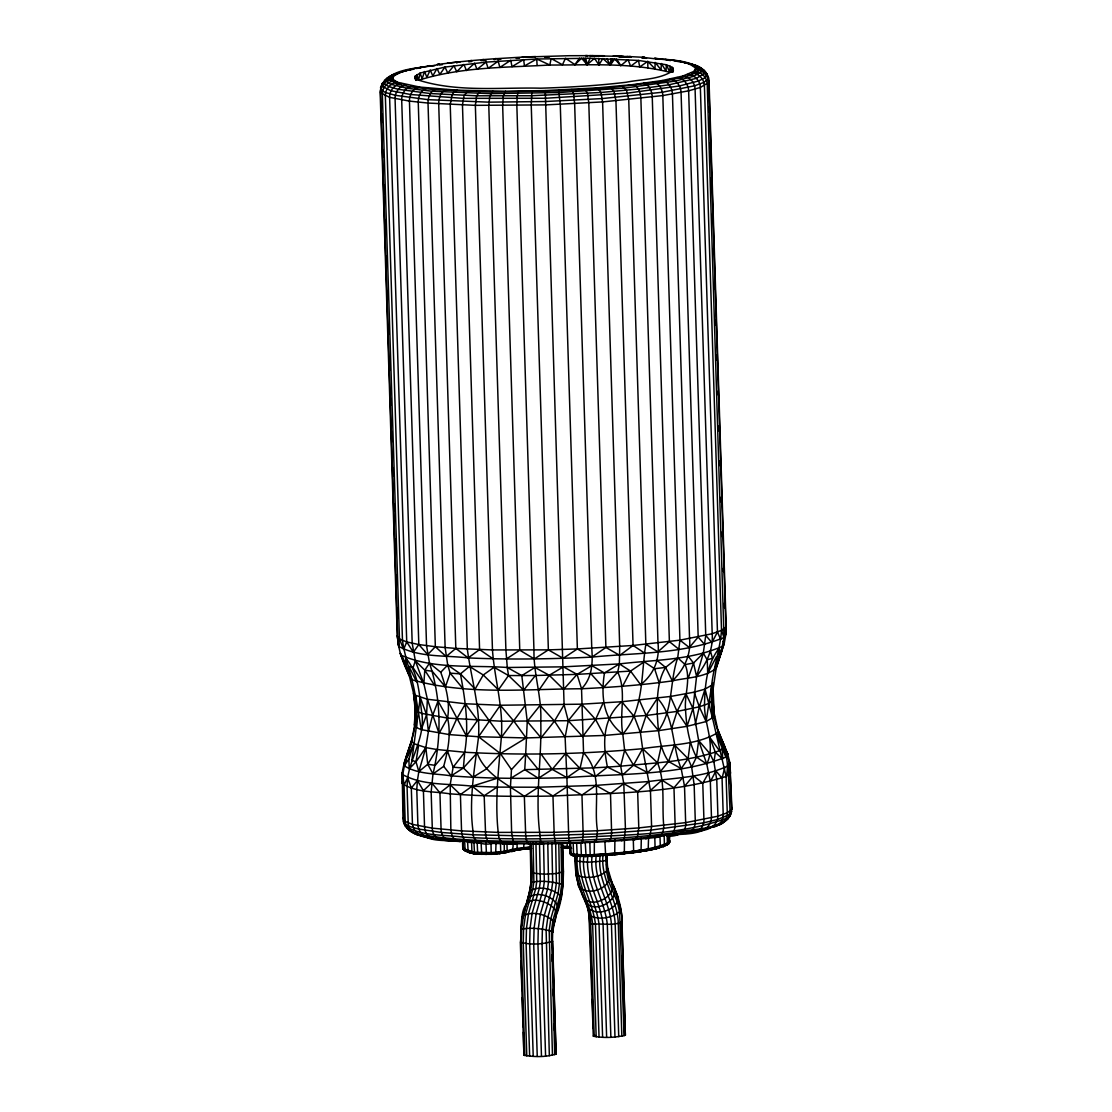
<?xml version="1.0" encoding="UTF-8"?>
<svg xmlns="http://www.w3.org/2000/svg" width="1112" height="1112" viewBox="0 0 1112 1112"><rect width="100%" height="100%" fill="white"/><g stroke="black" fill="none" stroke-linecap="round" stroke-linejoin="round"><path stroke-width="1.5" d="M698.253 67.193C685.284 59.561 669.021 60.173 654.495 58.227C667.839 60.951 685.006 58.714 695.667 68.277L694.013 71.349L682.824 76.047L661.974 80.564L632.895 84.595L597.617 87.834L545.269 90.558L505.543 91.226L457.24 90.183L453.585 92.616L452.111 94.965L450.221 104.486L467.332 649.074C471.085 678.403 480.342 706.759 478.549 736.742C474.713 768.253 468.666 799.556 473.059 831.526C472.1 842.423 483.039 845.745 492.185 843.424L490.503 843.369L487.487 840.7L485.638 835.307L484.179 795.733L472.169 786.184C449.192 783.446 423.658 785.948 402.752 774.675L402.183 772.909C404.935 754.867 414.623 738.563 415.415 720.062M480.398 90.975L476.659 95.799L475.352 105.348L492.463 649.936C494.52 679.196 503.653 707.774 501.345 737.437C498.676 769.045 494.715 800.571 498.204 832.388L499.135 838.615L502.638 843.702L542.281 843.925L540.613 841.228L539.695 832.568C535.053 795.219 541.864 758.523 540.766 721.341C541.933 697.127 533.524 674.247 533.955 650.117L516.844 105.515L517.191 95.979L518.623 91.142M695.431 69.792C702.339 69.597 708.58 75.435 708.761 82.357L725.872 626.946L725.844 634.479L724.259 643.278L716.142 668.381L711.207 701.964L712.611 718.477L726.108 776.482L727.262 812.789C727.415 818.349 723.717 823.714 718.324 825.243C724.273 822.505 730.792 818.307 731.543 811.093L730.084 815.874C716.225 831.137 691.539 828.218 672.913 832.93C629.031 838.392 584.801 840.575 540.613 841.228C503.083 841.353 465.33 841.297 428.134 835.779C417.737 834.556 403.142 831.289 402.975 818.21L402.183 772.909L402.558 778.775M669.771 835.946L669.285 842.27C645.641 852.473 618.675 852.181 594.294 856.282L594.35 841.089M415.332 710.582L415.068 723.217L411.607 741.162L404.337 765.862L402.752 774.675L403.99 823.158L408.729 826.244L418.418 829.038L441.52 832.471L473.42 834.806L525.712 835.932L597.519 834.014L651.465 830.038L703.66 822.824L717.629 819.516L729.736 814.429L731.279 812.747L731.877 807.743L729.861 762.776L727.721 754.103L717.754 729.611L713.265 708.969M691.414 72.919C698.308 72.906 704.216 78.924 704.41 85.749L721.521 630.337C720.103 649.241 713.515 667.144 711.569 686.048C710.165 709.498 716.837 733.433 727.721 754.103L725.9 757.119C675.735 776.273 619.731 773.354 566.898 777.649C528.339 778.734 489.697 778.859 451.222 775.856C435.626 773.424 418.14 774.508 404.337 765.862L403.781 764.125L412.191 739.119L410.634 745.874M415.096 78.994L415.165 76.158L420.1 73.072L444.967 67.067L486.097 62.105L536.748 59.005L590.111 58.269L638.469 60.437L666.352 64.76L672.538 67.471L673.399 70.431C659.916 79.73 641.888 79.105 626.278 82.232C597.881 85.652 569.288 87.334 540.71 88.195C499.302 87.195 455.239 92.782 415.568 79.133L415.165 76.158L415.902 80.384M520.972 955.917L520.833 929.785L522.459 917.984L529.729 891.226L530.952 882.275L530.257 843.674M531.147 881.093L531.133 865.595M562.311 879.203L562.158 885.611L563.103 885.18L563.423 871.641L562.561 844.064M729.361 763.916L728.805 760.9L729.861 762.776L728.026 765.834C703.548 777.538 675.304 777.705 648.866 781.514L637.649 791.619L638.788 827.912L637.426 836.683L635.021 839.49L621.274 840.616L623.512 839.504L624.388 837.711L625.444 828.982L623.79 783.654L620.691 766.182L624.624 750.252L622.817 734.17C602.676 719.214 600.925 695.764 604.469 672.982L619.384 663.92C653.745 659.791 690.316 660.431 722.439 646.294L724.259 643.278L723.217 641.429M672.412 72.085L672.538 67.471L673.233 72.002M414.067 690.941L415.11 708.997L414.484 725.219L416.639 727.623L421.267 729.653L449.526 734.629L478.549 736.742L526.059 737.937L604.122 735.477L658.512 730.653L687.007 726.331L706.106 721.563L714.349 716.684L712.875 698.795L713.292 684.255L705.05 689.12L694.138 692.178L670.439 696.473L621.789 701.728L581.632 704.174L500.33 705.244L465.428 703.771L427.397 699.253L415.638 695.347L413.483 692.943L409.633 677.277L400.278 653.328L403.447 658.804M713.292 684.255L712.681 700.365L714.349 716.684L712.834 683.268M400.278 653.328L400.834 655.065C433.708 669.619 472.072 664.962 507.294 667.492L521.806 675.582L527.255 721.452L525.684 754.117L511.464 769.615L510.422 787.268L511.631 832.596L513.202 841.256L515.287 843.897L516.427 843.952L490.503 843.369M416.319 80.356L416.972 74.615L418.543 80.3C460.715 66.873 506.002 67.554 549.814 65.024C589.735 65.177 630.782 62.355 669.799 72.294L670.105 66.081L671.912 72.113M415.318 709.039L414.484 725.219C421.49 695.945 406.436 668.743 402.474 640.484L385.35 95.896C385.113 89.085 390.618 82.691 397.484 82.274L419.683 87.07L457.24 90.183M597.617 87.834L600.966 92.477L602.593 101.929L619.704 646.517L619.384 663.92L617.73 672.079C626.959 691.553 618.953 713.501 622.817 734.17C644.265 709.192 640.86 674.845 645.85 644.279L628.739 99.691L626.515 90.281L621.705 85.777M406.436 84.846C399.681 85.499 394.843 92.129 395.066 98.69L412.191 643.278L415.332 660.806L423.853 683.713L427.397 699.253L426.563 714.724L428.398 731.515L425.827 747.598L418.835 771.617L417.417 780.485L416.778 789.437L417.917 825.743C421.962 847.483 455.225 837.322 470.293 842.368C464.316 842.84 461.647 835.849 461.549 830.886L460.41 794.58L450.179 784.78L453.112 767.224L464.719 752.24C469.181 726.053 465.247 699.684 460.424 673.886L447.719 665.045L445.134 647.643L428.009 103.055C427.898 97.286 430.58 90.239 436.794 88.863M471.557 841.798L471.947 852.39L475.839 854.016L469.278 852.626L463.857 849.874L462.717 847.288L462.509 840.561M419.683 87.07C413.136 88.015 409.244 94.895 409.438 101.109L426.549 645.697L429.496 663.155L440.741 672.26C445.968 686.952 450.304 702.409 447.566 718.088C451.305 734.267 447.941 750.642 443.688 766.349L432.999 773.952L431.15 791.841L432.29 828.148C432.457 843.035 450.471 840.241 460.451 841.645C445.787 835.918 416.764 844.772 412.455 824.381L411.315 788.074L407.659 777.719C411.19 755.812 425.173 736.63 421.851 713.404C419.141 694.625 418.821 672.885 405.685 658.082L405.922 664.837L411.843 679.738C466.553 695.32 525.225 688.981 581.534 688.759C611.892 687.313 642.236 685.131 672.329 680.878C686.855 677.569 703.965 677.806 716.142 668.381L724.259 643.278L722.119 647.434M607.041 859.645C606.054 882.024 623.29 900.011 621.83 922.599L625.361 1035.23C615.047 1037.663 603.663 1038.302 593.294 1036.078L588.971 914.662L587.261 906.739L578.532 885.916L575.96 874.088L574.793 860.966L588.137 862.203L603.343 861.091L606.874 860.132L606.888 854.475M641.318 838.087L641.04 851.486L614.714 854.711L614.908 839.504M712.208 690.983L712.722 683.115M412.191 739.119L411.607 741.162L413.803 743.622L425.827 747.598L427.745 764.264L432.999 773.952C441.631 737.492 441.381 698.892 429.496 663.155L424.784 670.175L423.853 683.713L413.066 667.673L408.896 666.297L416.569 681.809M676.888 77.59C683.602 77.951 688.453 84.401 688.634 90.823L705.745 635.411L703.298 653.175L696.571 676.485L692.984 708.4L698.642 740.495L706.759 764L710.346 781.569L711.485 817.862C709.247 840.561 671.356 831.067 656.553 837.378C662.349 837.322 663.85 830.094 663.725 825.465C661.723 804.727 665.574 782.626 657.553 762.832L642.625 748.682L640.415 732.627L634.299 716.656L621.789 701.728C602.162 718.95 602.704 743.664 607.43 767.072L622.859 774.744L633.534 765.167L642.625 748.682C667.7 744.512 696.07 745.86 718.227 732.377L717.754 729.611L727.721 754.103L723.092 745.513M511.464 769.615L500.428 753.602L478.549 736.742L500.33 705.244L514.064 721.41L526.059 737.937L500.428 753.602L486.208 769.073L472.961 777.246L463.384 767.975L464.719 752.24C524.002 755.576 583.522 754.158 642.625 748.682L650.45 790.437L651.59 826.744L649.936 835.529L647.059 838.392L645.363 838.545L658.499 837.183M624.457 840.241L624.332 853.613L606.04 855.448L637.051 852.167L659.055 848.011L660.306 846.176L659.986 836.071M551.886 932.593L552.831 932.148C551.858 924.128 560.17 915.037 553.665 908.073C549.926 904.167 544.852 901.832 539.626 900.734C516.691 895.341 522.654 929.604 520.36 942.531L523.905 1055.177C534.191 1057.109 546.52 1057.359 556.153 1053.842L552.622 941.211L551.691 940.766M492.769 91.17L489.78 96.007L488.78 105.557L505.904 650.145L507.294 667.492L563.409 666.839L619.384 663.92L630.573 671.078L640.582 684.672C653.773 674.511 659.902 659.346 657.984 643L640.873 98.412C640.526 93.102 638.691 86.18 632.895 84.595M667.172 835.154L667.395 844.064L663.155 846.607L669.188 843.104L669.299 836.391M569.719 841.617L570.373 854.35L577.184 855.614L594.739 855.489L633.506 851.931L660.097 847.135L668.757 843.647L669.063 835.543M397.484 82.274L393.106 79.425C386.198 79.661 380.346 85.888 380.596 92.796L397.707 637.385C398.43 652.285 404.601 667.089 411.843 679.738L400.834 655.065L405.922 664.837M394.718 80.87C387.824 81.204 382.097 87.501 382.347 94.381L399.458 638.969L398.708 646.406C419.613 657.692 445.147 655.177 468.138 657.915C509.379 659.763 550.704 659.096 591.932 657.109C635.842 652.619 682.573 654.495 723.995 637.537L725.844 634.479L726.136 625.292L709.025 80.703C708.302 71.001 698.392 64.482 689.357 63.996M653.105 81.982C659.402 82.941 662.571 89.808 662.808 95.576L679.932 640.164L677.708 657.817L665.588 667.422C657.053 681.587 657.192 698.225 657.275 714.224C658.304 730.528 658.999 747.556 668.548 761.511L681.183 768.628L684.519 786.323L685.659 822.63C686.98 833.347 675.735 836.891 667.033 836.113C673.052 836.21 675.332 829.079 675.109 824.089L673.969 787.782L682.782 777.469M464.719 752.24L436.71 749.488L427.745 764.264L418.835 771.617L416.013 761.762L411.857 760.386L420.267 697.377L426.563 714.724L421.267 729.653L415.638 695.347M583.55 752.768C603.802 773.618 593.224 805.088 597.491 830.733L596.129 842.145L568.927 843.341L566.898 777.649L580.033 768.489L583.55 752.768L581.534 688.759C592.446 677.667 592.849 662.738 591.765 648.268L574.64 103.68L573.667 94.186L571.874 89.446M639.386 700.185L646.141 715.489L658.512 730.653C673.747 709.178 669.313 681.739 677.708 657.817L685.131 664.573C691.261 679.404 684.13 694.611 685.548 709.942C686.424 726.178 688.912 742.552 696.473 757.147L706.759 764C715.933 744.971 704.41 724.843 704.494 705.203C704.911 685.617 706.565 664.128 719.172 648.213L719.353 654.982L714.377 670.216L721.466 651.771L717.601 661.001M712.875 698.795L712.681 700.365L708.469 703.59L699.323 706.815L677.055 711.43L646.141 715.489L568.246 720.701L501.303 721.215L447.566 718.088L421.851 713.404L418.348 712L415.11 708.997L413.483 692.943L416.096 710.526L416.639 727.623M690.274 742.246L688.078 758.662L681.183 768.628C671.62 745.526 675.026 717.546 657.47 698.211L646.141 715.489L640.415 732.627M657.095 660.458L665.588 667.422L672.329 680.878C683.963 669.758 691.191 654.926 689.551 638.635L672.44 94.047C672.232 88.043 668.437 81.287 661.974 80.564M531.175 844.105C530.549 862.203 535.581 882.136 527.574 899.219L527.352 901.61L530.883 884.471M556.125 915.662C565.786 892.533 563.172 867.179 562.324 842.827M418.543 80.3L420.1 73.072L422.143 78.799L424.52 71.529L426.911 77.326L430.177 70L432.832 75.866L437.016 68.513L439.81 74.448L444.967 67.067L447.802 73.072L453.946 65.691L456.726 71.766L463.871 64.399L466.484 70.542L474.629 63.203L477.006 69.417L486.097 62.105L488.168 68.374L498.176 61.132L499.886 67.457L510.728 60.284L512.02 66.65L523.627 59.575L524.461 65.969L536.748 59.005L549.814 65.024L551.149 58.547L562.463 64.76L565.48 58.283L574.946 64.649L581.604 58.213L587.136 64.677L594.447 58.338L598.923 64.857L602.912 58.519L610.168 65.177L611.072 58.783M676.749 834.764C689.648 829.719 716.225 835.418 717.921 816.194L716.781 779.887L713.946 762.151L715.377 752.351L709.803 737.367L719.436 750.711L722.313 749.071L724.426 745.86L718.227 732.377M535.164 57.546L535.484 56.545L522.167 57.115L495.118 58.741L494.173 59.714M411.607 741.162L406.547 755.868L407.103 757.425L413.803 743.622L408.882 758.94L409.188 768.892L416.013 761.762L418.543 745.693M708.483 77.381L708.219 79.035L703.868 82.413L694.569 85.805L662.391 92.226L602.329 98.565L545.658 101.512L488.835 102.165L428.217 99.677L395.372 95.326L385.683 92.546L382.667 91.031L380.457 87.82C389.881 66.164 420.155 69.278 439.351 64.274L437.044 64.51L460.215 61.73L447.33 63.175L449.415 62.967M722.439 646.294L719.353 654.982L721.021 653.356L726.136 625.292L725.594 628.224M402.975 818.21L405.185 821.421L412.455 824.381L432.29 828.148L461.549 830.886L498.204 832.388L554.096 832.332L597.491 830.733L638.788 827.912L685.659 822.63L717.921 816.194L727.262 812.789L731.613 809.397L729.903 766.932M728.374 816.972L728.11 818.599L721.313 823.95L706.481 828.829L709.72 827.787M731.613 809.397L731.877 807.743M688.175 656.163L693.513 663.044L696.571 676.485C706.05 664.184 713.459 649.7 712.194 633.729L695.083 89.141C694.889 82.566 689.621 76.269 682.824 76.047M711.569 686.048L706.106 721.563L699.323 706.815L694.138 692.178M401.835 781.917L402.308 783.543C415.944 792.661 434.027 791.299 449.721 793.801C484.054 796.498 518.539 796.678 552.956 796.025C610.738 792.953 670.453 793.982 726.108 776.482C730.111 761.942 724.412 746.444 716.462 734.212L725.9 757.119M669.229 842.771C653.745 852.098 632.825 849.026 617.202 854.475M541.058 754.005L552.191 769.365L566.898 777.649L565.118 737.298L568.246 720.701L564.09 704.855L545.269 90.558M661.14 746.652L657.553 762.832L647.657 772.631L633.534 765.167L624.624 750.252M641.693 849.86L628.669 852.084L627.891 853.349M668.368 843.966L669.66 842.215L669.396 839.755L669.188 843.104M695.195 724.621L699.323 706.815L705.05 689.12L712.611 718.477M473.934 842.173L474.49 853.21L481.871 854.252L491.24 854.294L490.99 842.493M711.332 827.272C718.074 827.37 723.523 821.087 723.203 814.498L722.063 778.192L724.718 767.766M428.398 731.515L432.457 715.947L438.031 701.088L447.566 718.088L439.045 733.364L427.397 699.253M638.316 850.847L637.398 852.126L627.585 853.377M526.782 903.027L523.502 915.19L521.625 928.812L521.292 942.976L524.822 1055.608M556.347 913.272L552.678 931.62L552.442 941.683L555.986 1054.329M560.253 899.469L556.917 911.84L561.296 896.675L562.95 884.638C552.831 881.538 541.363 880.315 530.952 882.275M582.285 842.84L583.174 834.681L581.965 795.094L595.949 785.392L648.866 781.514M531.897 90.92L531.244 105.279L548.369 649.867L563.145 658.318L577.378 648.949L633.062 645.46L679.932 640.164L712.194 633.729L721.521 630.337L725.872 626.946M464.218 849.109L463.023 847.066L463.162 848.97M668.785 843.41L669.354 840.255M671.481 728.916L677.055 711.43L685.951 693.888L692.984 708.4L687.007 726.331L677.055 711.43L670.439 696.473M413.066 667.673L415.332 660.806L424.784 670.175L434.736 685.59M525.809 905.988L528.825 897.189C538.486 890.823 554.666 896.536 558.405 907.42L555.375 916.232M688.203 678.25L693.513 663.044L703.298 653.175L707.218 659.875L707.718 673.358L716.476 656.608M520.541 942.045C529.201 945.158 543.365 944.408 552.622 941.211M563.423 871.641L556.612 873.518L544.519 874.199L531.175 872.976L532.62 871.989M570.095 846.079L570.095 853.39C589.29 857.13 609.293 852.932 628.669 852.084M570.303 852.821L571.276 854.419L581.312 855.337L618.091 853.196M570.595 853.78L573.083 855.726L570.706 854.739L570.386 853.307M570.831 842.145C570.081 845.606 571.749 856.045 571.582 855.197M523.905 1055.177L523.377 1032.158M593.294 1036.078L594.739 1035.091M669.66 842.215L667.436 843.563C653.3 852.557 634.215 851.208 617.869 854.03C602.76 854.322 585.607 858.825 571.276 854.419M625.361 1035.23L622.011 922.112C622.15 905.752 616.173 890.601 609.042 876.256M668.326 843.619L666.241 845.148L668.034 843.702M397.234 635.758L398.708 646.406L397.234 635.758L380.123 91.17L382.458 83.039L386.74 80.231M669.48 842.687L669.73 840.783M401.404 83.595C394.579 84.123 389.381 90.628 389.603 97.342L406.728 641.93L403.614 649.464L399.458 638.969L397.707 637.385M404.254 660.18L403.587 661.779L406.533 667.756M407.2 754.27L404.337 765.862L408.882 758.94M607.041 58.644L610.168 65.177L612.92 58.853M449.526 734.629L456.657 718.991L465.428 703.771L477.507 720.381L466.428 736.047L448.511 702.353M603.093 703.034L595.587 719.464L582.646 736.63L568.246 720.701L581.632 704.174L595.587 719.464L604.122 735.477M583.675 58.213L587.136 64.677L590.111 58.269M380.943 89.502L380.596 92.796L389.603 97.342L409.438 101.109L428.009 103.055L475.352 105.348L545.756 104.889L602.593 101.929L662.808 95.576L688.634 90.823L700.351 87.445L708.761 82.357L708.01 79.091M427.606 65.928L430.108 65.664C417.82 68.388 403.99 68.916 393.426 76.38L390.103 76.881L389.339 78.452L383.64 81.954L381.666 84.679L382.125 86.291L391.035 90.781L410.662 94.52L463.134 98.356L545.547 98.259L627.641 93.116L679.432 85.958L698.503 80.995L705.3 77.632L707.093 74.323L703.952 70.167L699.406 67.679M393.106 79.425L393.426 76.38M426.744 836.794L430.094 837.628C420.419 836.46 406.047 833.402 405.185 821.421L404.045 785.128L407.659 777.719L407.062 786.643L408.201 822.936C408.326 829.663 414.359 835.529 421.142 835.056M404.337 819.864L403.517 821.532L405.38 826.216C422.199 836.53 443.883 834.486 462.87 837.127C498.134 839.282 533.496 839.226 568.802 838.17C621.955 834.111 678.139 836.697 728.555 817.542L730.07 811.093L728.026 765.834L730.473 773.104L726.108 776.482M685.631 833.347C691.956 833.569 695.625 826.744 695.292 821.101L694.152 784.794L691.65 766.974L696.473 757.147L698.642 740.495L710.179 753.978L713.946 762.151M463.37 846.023L463.009 848.247M522.167 57.115L569.094 55.711L586.469 55.669L587.358 56.587L587.622 55.628L585.537 55.614L630.726 56.615L623.401 57.254M622.595 686.257L630.573 671.078L644.182 661.807L654.593 668.729L659.082 682.657M687.675 74.49C694.527 74.587 700.157 80.731 700.351 87.445L717.462 632.033L711.902 642.625L705.745 635.411M710.346 781.569L715.933 770.922L722.063 778.192M693.582 831.887C700.032 832.11 704.271 825.438 703.924 819.502L702.77 783.209L708.664 772.784M564.09 704.855L554.457 721.09L541.099 737.826L527.255 721.452L540.084 705.383L554.457 721.09L565.118 737.298M525.045 705.495L501.345 737.437L477.548 704.466M539.056 689.996L549.231 675.262L563.409 666.839L577.072 674.386L630.573 671.078M416.013 761.762L425.827 747.598L436.71 749.488M507.294 667.492L508.504 675.526L498.426 689.857L483.247 674.984L469.472 666.435L460.424 673.886L450.151 673.135L447.719 665.045L440.741 672.26M412.552 86.013C405.88 86.792 401.488 93.547 401.696 99.955L418.807 644.543L413.372 652.216L406.728 641.93L399.458 638.969M574.946 64.649L579.533 58.199M510.783 778.303L524.753 769.671L593.836 767.85L605.526 751.601L620.691 766.182C653.731 762.86 687.855 761.859 719.436 750.711M384.53 81.357L388.644 77.562M610.168 65.177L614.741 58.922L620.788 65.636L628.016 59.631L630.671 66.233L638.469 60.437L639.72 66.956L647.754 61.396L654.996 68.791L655.121 62.411L661.07 69.861L661.348 63.523L666.018 71.043L666.352 64.76L669.799 72.294M464.385 847.678L464.274 850.166M411.315 788.074L417.417 780.485L423.408 790.702L424.548 826.994C424.575 833.18 429.663 839.407 436.196 838.796L431.623 837.92M604.469 672.982L591.862 665.643L577.072 674.386L535.414 675.498L523.696 690.107L508.504 675.526L494.062 667.283L483.247 674.984L475.13 689.051L460.424 673.886M660.57 771.283L668.548 761.511L674.4 744.887L688.078 758.662L691.65 766.974M403.781 764.125L405.505 762.04M622.442 840.491L608.57 841.478L610.905 838.629L611.628 833.208L610.502 793.62L623.79 783.654L637.649 791.619M552.97 924.711L554.012 921.917C546.854 914.12 531.425 910.311 522.445 916.469L522.459 917.984M684.519 786.323L693.374 775.801L702.77 783.209M669.924 79.105C676.527 79.633 680.878 86.236 681.072 92.463L698.183 637.051L689.343 647.518L679.932 640.164M443.688 766.349L451.222 775.856L463.384 767.975L477.117 752.935C484.971 774.425 506.919 783.946 524.35 796.359L525.712 835.932L526.754 841.311L529.201 844.008M720.965 823.644L722.425 822.06M617.73 672.079L603.482 687.591L590.875 673.747M427.772 88.029C421.378 89.168 418.07 96.146 418.237 102.137L435.348 646.725L427.703 654.593L418.807 644.543L406.728 641.93M505.543 91.226L503.333 96.063L502.652 105.612L519.763 650.2L534.344 658.943L548.369 649.867L577.378 648.949L591.932 657.109L605.901 647.462L588.79 102.874L587.483 93.394L584.912 88.696M500.497 843.48L500.734 852.39L499.705 853.682L504.32 852.348L504.222 842.979M499.983 853.655L495.66 854.044L495.994 843.897M423.408 790.702L431.734 782.848L439.935 792.884L441.075 829.191C441.103 834.82 445.134 841.423 451.43 840.811M650.45 790.437L661.932 780.151L673.969 787.782M643.375 83.331C649.464 84.568 651.979 91.49 652.257 97.036L669.382 641.624L657.901 651.868L645.85 644.279M637.051 852.167L654.315 849.082L655.093 847.441L654.787 837.35M530.299 848.47L516.496 850.027L505.501 852.723L507.155 851.319L506.989 844.091M548.369 649.867L492.463 649.936L455.823 648.421L446.134 656.511L435.348 646.725L418.807 644.543M481.148 60.687L483.678 59.561L470.07 60.743L468.611 61.772L471.752 61.494M394.218 75.338L396.65 73.336L402.655 71.682M389.742 77.006L392.258 74.963L400.82 72.113M381.277 86.166L383.362 84.47M669.021 842.701L669.174 840.728M663.628 846.538L666.922 844.939M439.935 792.884L450.179 784.78L450.86 830.094L452.292 836.349L455.795 840.589C539.223 845.273 623.818 843.994 706.162 828.829M620.691 766.182L607.43 767.072L595.337 776.468L580.033 768.489L565.619 753.449L552.191 769.365L538.417 778.275L524.753 769.671L525.684 754.117L538.375 769.587M666.727 845.078L669.049 843.243M667.186 844.884L668.757 843.647M609.918 86.847L614.019 91.434L615.937 100.872L633.062 645.46L619.773 655.371L605.901 647.462M463.023 847.066L463.537 849.485L465.372 851.014L473.712 853.682L468.138 851.806L467.54 840.755M468.527 90.642L464.079 95.451L462.467 104.987L479.578 649.575L468.138 657.915L455.823 648.421L435.348 646.725M460.41 794.58L472.169 786.184L497.55 778.164M484.179 795.733L497.05 787.115L538.375 787.226L595.949 785.392L610.502 793.62M528.339 843.952L555.555 843.702L554.235 835.598L552.956 796.025L567.176 786.601L581.965 795.094M506.391 658.971L519.763 650.2M524.35 796.359L538.375 787.226L552.956 796.025M456.671 62.953L458.366 61.911L471.655 60.59L470.07 60.743M508.504 675.526L521.806 675.582L534.928 667.464L549.231 675.262L563.617 689.44L577.072 674.386L581.534 688.759M624.332 853.613L648.143 850.305L648.546 838.587M517.038 843.355L517.163 848.901L515.76 850.235L523.53 849.082L523.933 844.119M667.575 844.564L666.547 845.245M632.77 852.751L633.645 850.986L633.27 839.199M695.667 68.277L702.2 69.778L704.952 71.738L704.688 73.35L696.473 78.326L669.202 84.776L638.371 89.029L600.966 92.477L531.272 95.743L476.659 95.799L430.413 93.561L398.235 89.307L388.741 86.569L384.099 83.553L384.432 80.328L389.033 76.603L398.43 73.253M416.583 68.555L421.754 67.095M407.979 70.126L402.21 71.71L414.359 68.596M390.103 76.881L387.032 78.229L386.253 79.828L388.38 82.913L391.271 84.373L406.978 88.265L432.248 91.254L490.628 93.644L559.294 92.504L625.069 88.015L675.345 81.079L693.874 76.255L701.95 71.363L702.2 69.778L699.017 66.734L692.623 65.358M660.264 846.663L664.893 845.189M446.635 89.585C440.672 91.24 438.642 98.301 438.698 103.833L455.823 648.421M717.421 825.591L700.546 830.372M664.059 846.357L653.925 849.262L659.485 847.817M707.218 659.875L712.417 658.248L710.485 651.326M491.198 854.308L495.827 854.03M516.149 850.193C505.209 854.266 516.482 849.054 511.993 842.715M506.377 852.473L503.444 853.196M408.868 70.112L413.497 69.18M654.315 849.082L641.04 851.486M685.131 664.573L693.513 663.044M418.029 68.305L420.934 67.804M392.675 77.923L389.339 78.452L389.77 79.994L398.263 84.262L409.647 86.722L434.431 89.641L491.657 92.004L558.961 90.878L611.391 87.584L664.587 81.162L685.909 76.547L694.694 73.35L697.335 71.738L699.045 68.596L695.917 65.622M431.72 66.094L434.931 65.608M392.063 75.296L395.344 74.824M596.129 842.145L609.445 841.381M503.792 853.015L486.458 854.28L485.93 842.618M439.421 65.024L442.423 64.635M654.593 668.729L665.588 667.422M594.767 855.045L606.735 854.197M495.118 58.741L496.174 58.63L482.358 59.687M635.021 839.49L633.576 839.629L647.059 838.392M523.265 849.234L531.661 848.484M530.632 846.885L517.191 848.4L504.487 851.389L491.309 852.584L474.254 852.278L462.953 848.512L463.857 849.874M530.619 847.372C508.948 848.942 483.498 859.757 463.329 848.637L464.441 848.4M530.549 847.831C508.962 849.054 483.053 860.91 463.245 848.539L463.037 841.798M530.452 848.192C511.854 849.943 493.672 856.365 474.741 853.585M482.775 60.562L486.027 60.326M606.415 855.281L585.885 856.435L574.39 855.948L573.542 854.363L573.18 842.576M497.523 59.506L500.873 59.297M602.648 55.767L603.496 55.711L591.737 55.642L604.455 56.17L589.68 55.628L602.829 56.156M593.836 767.85L607.43 767.072M516.149 58.408L519.568 58.227M594.433 856.268L590.208 856.49L589.86 842.993M582.591 842.771L555.263 843.647M544.755 57.254L549.537 57.101M521.806 675.582L535.414 675.498M618.703 56.392L629.614 57.324M481.093 842.604L481.691 854.002L486.556 854.419M580.895 843.077L581.395 855.781L586.08 856.574L585.273 843.091M623.387 56.323L613.226 55.989L626.709 57.087L618.717 56.601M478.966 842.896L480.898 842.966L468.124 842.284M502.638 843.702L504.056 843.758M581.923 856.546L577.184 855.614L576.614 842.896M482.066 854.391L477.673 853.474L477.173 842.451M641.846 58.074L646.517 58.324L644.46 57.365L642.277 57.296L659.263 59.297L656.08 59.061M567.259 842.979C566.369 849.498 572.277 848.567 561.81 847.789M577.962 856.379L574.39 855.948M478.438 854.252L475.45 854.002M472.169 786.184L497.05 787.115M562.644 846.149L570.512 846.635M562.7 846.635L570.567 847.122M562.811 847.08L570.734 847.566M561.393 847.386L570.97 847.942M561.588 847.65L571.276 848.206M665.351 59.353L670.592 60.479L667.353 60.131M574.779 856.087L571.776 855.253M672.913 60.368L685.298 62.703L679.46 61.48M628.836 56.559L644.46 57.365M684.95 62.703L695.612 65.316M463.384 767.975L453.112 767.224L447.427 750.781L435.223 765.362L427.745 764.264M407.048 827.203L407.506 828.801L411.926 832.249L418.376 833.652M464.649 850.346L466.442 851.514L464.747 850.332M694.736 66.789L701.227 68.235M568.343 848.053L571.624 848.359M694.013 71.349C700.907 71.237 707.023 77.159 707.218 84.039L723.995 637.537L721.521 630.337M675.318 61.104L678.459 61.535M424.784 670.175L432.262 671.273L445.439 686.896L450.151 673.135L462.731 688.342M437.628 839.004L443.34 839.852M627.029 56.476L631.143 57.282M686.729 63.009L691.025 63.968M468.444 852.181L473.712 853.682M422.449 835.501L425.062 836.377L418.904 835.098M464.705 841.311L465.052 850.221L469.278 852.626M555.236 1053.398L556.153 1053.842M415.054 833.388L417.89 834.806M633.062 645.46L644.849 653.23M479.578 649.575L493.005 658.763M463.329 849.026L466.331 851.222M669.382 641.624L678.751 649.186M715.377 752.351L722.633 759.037L722.313 749.071M698.183 637.051L704.633 644.501M701.714 68.638L706.078 72.739L707.468 75.783M616.534 59.005L620.788 65.636M584.717 900.247C592.293 915.982 621.844 900.65 613.198 885.416L618.341 897.62C617.73 910.519 594.684 917.344 587.261 906.739L587.15 904.376L588.748 911.715M610.822 880.787C620.621 897.356 584.634 912.743 581.937 892.533M724.426 745.86L723.648 744.317L728.457 759.468M717.462 632.033L720.701 639.483M558.627 90.072L560.267 104.361L577.378 648.949M607.847 868.667L612.225 883.47M584.884 898.593L586.58 902.93M594.211 1036.509L590.68 923.877C590.639 906.044 578.671 891.185 575.96 874.088L576.044 872.614L580.186 888.043M717.754 729.611L720.687 739.508M552.831 932.148L552.678 931.62C542.559 928.506 531.105 927.297 520.68 929.243L520.833 929.785M585.718 58.227L587.136 64.677M617.174 895.577L618.189 900.206M618.856 903.305L619.537 906.391M712.222 700.616L712.848 705.633M402.752 774.675L404.045 785.128M620.329 913.091L619.87 907.948L620.774 910.7C613.143 917.998 597.756 921.014 588.971 914.662L589.068 913.188L589.749 923.433L590.68 923.877L611.447 924.322L620.565 923.099L621.83 922.599L621.08 921.667L621.302 928.603M606.554 864.107L606.846 867.374M414.734 699.184L415.276 705.786M729.861 762.776L730.473 773.104M536.748 59.005L537.096 65.427M609.612 876.798C609.001 889.683 585.954 896.508 578.532 885.916L578.421 883.553M708.886 106.849L709.039 112.048M710.026 143.267L710.193 148.466M711.11 177.948L711.277 183.16M712.264 214.38L712.361 217.841M713.348 249.06L713.515 254.259M714.432 283.755L714.599 288.953M715.586 320.173L715.753 325.371M716.67 354.853L716.837 360.066M717.824 391.285L717.921 394.746M718.908 425.965L719.075 431.164M719.992 460.66L720.159 465.858M721.146 497.078L721.313 502.276M722.23 531.758L722.397 536.971M723.384 568.19L723.481 571.651M724.468 602.871L724.635 608.069M730.042 780.207L730.153 783.668M664.17 836.46L664.434 844.87M598.715 58.422L598.923 64.857M622.178 956.334L622.386 963.256M623.262 990.987L623.485 997.923M624.402 1027.377L624.624 1034.313M624.11 1035.731L619.606 912.257L617.48 902.499L608.75 881.663L606.582 871.697L604.9 842.034M621.844 1036.203L618.3 923.572C617.813 899.33 599.882 879.217 603.121 854.197M618.731 1036.62L615.186 923.989C614.283 900.442 597.019 880.773 600.063 856.351M614.978 1036.968L611.447 924.322C609.598 900.442 592.946 879.981 596.268 854.961M606.707 854.961L607.75 870.14C600.202 877.646 586.691 879.203 576.961 875.38L575.557 856.24M610.863 1037.19L607.319 924.558C604.97 900.817 588.846 880.19 592.14 855.197M606.638 1037.301L603.093 924.67C600.424 901.012 584.662 880.287 587.914 855.309M602.607 1037.287L599.062 924.656C596.282 901.026 580.631 880.273 583.883 855.281M599.034 1037.148L595.49 924.503C592.821 900.845 577.058 880.134 580.325 855.142M596.171 1036.884L592.64 924.239C590.291 900.498 574.167 879.884 577.462 854.878M590.097 928.159L591.014 957.613M591.181 962.811L592.168 994.003M592.321 999.202L593.252 1028.656M574.807 855.309L574.793 860.966M562.13 859.145L562.338 866.039M561.06 843.327L561.713 884.04L560.198 895.035L552.928 920.263L551.441 931.022L554.721 1054.829M558.808 843.799L559.475 883.428L558.113 893.353L550.829 918.595L549.203 930.396L552.455 1055.302M555.694 844.216L556.389 882.831L555.152 891.782L547.882 917.011L546.117 929.799L549.342 1055.719M551.886 842.827L552.664 882.289L551.552 890.392L544.268 915.635L542.392 929.257L542.058 943.421L545.589 1056.053M552.136 954.624L552.344 961.56M553.22 989.291L553.442 996.213M554.304 1023.943L554.527 1030.88M547.771 843.063L548.55 881.844L547.535 889.308L540.251 914.55L538.291 928.826L537.93 943.657L541.475 1056.289M543.546 843.174L544.338 881.538L543.379 888.599L536.095 913.828L534.08 928.506L533.704 943.768L537.249 1056.4M539.515 843.16L540.321 881.371L539.362 888.293L532.078 913.536L530.049 928.353L529.673 943.74L533.218 1056.386M535.942 843.007L536.748 881.371L535.775 888.432L528.492 913.675L526.476 928.339L526.101 943.601L529.646 1056.233M533.079 842.743L533.871 881.538L532.843 888.988L525.559 914.231L523.599 928.506L523.252 943.337L526.782 1055.969M530.438 843.188L530.98 860.424M521.139 961.115L522.07 990.57M522.293 997.506L523.21 1026.96M381.708 113.785L381.972 122.459M382.848 150.203L383.07 157.139M383.932 184.898L384.21 193.557M385.03 219.578L385.294 228.252M386.17 255.996L386.448 264.67M387.268 290.691L387.532 299.364M388.408 327.109L388.63 334.045M389.492 361.803L389.77 370.463M390.646 398.221L390.854 405.157M391.674 431.178L392.008 441.575M392.828 467.596L393.092 476.27M393.968 504.014L394.19 510.95M395.052 538.708L395.33 547.368M396.206 575.126L396.414 582.062M397.234 608.083L397.568 618.48M402.864 787.157L403.086 794.079M647.754 61.396L647.865 67.818M561.31 898.19L561.296 896.675C554.137 888.877 538.708 885.069 529.729 891.226L529.743 892.741M402.183 772.909L402.308 783.543M398.082 637.106L398.138 644.64"/></g></svg>
